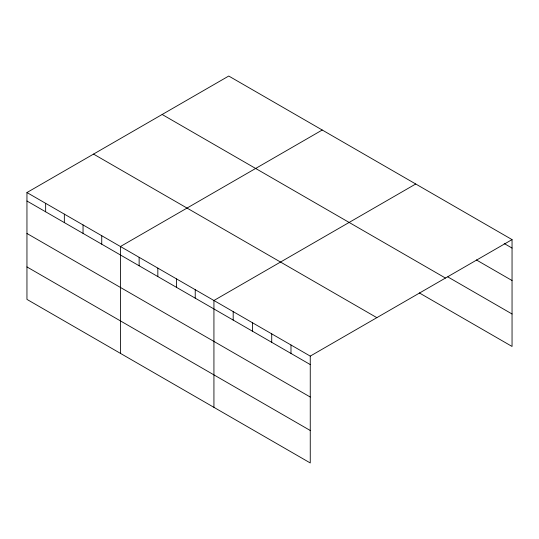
<?xml version="1.0" encoding="UTF-8"?>
<svg xmlns="http://www.w3.org/2000/svg" width="539" height="539" viewBox="0 0 539 539"><rect width="100%" height="100%" fill="white"/><g stroke="black" fill="none" stroke-linecap="round" stroke-linejoin="round"><path stroke-width="0.81" d="M26.95 192.544L310.255 356.111L310.255 462.961L26.95 299.394L26.95 192.544L228.745 76.039L512.05 239.606L512.05 346.456L419.295 292.899M322.234 130.014L120.44 246.518L120.44 353.375M415.724 183.994L213.929 300.499L213.929 407.349M310.255 356.111L512.05 239.606M504.201 243.527L512.05 248.061M476.375 259.933L512.05 280.529M447.835 276.911L512.05 313.988M162.151 114.484L445.457 278.05M93.543 154.1L376.849 317.66M26.95 201.007L310.255 364.566M26.95 233.475L310.255 397.034M26.95 266.926L310.255 430.493M290.986 344.987L290.986 353.443M271.723 333.863L271.723 342.326M252.461 322.74L252.461 331.202M233.192 311.623L233.192 320.078M195.233 289.706L195.233 298.161M176.536 278.906L176.536 287.368M157.839 268.112L157.839 276.568M139.136 257.319L139.136 265.774M101.743 235.725L101.743 244.187M83.046 224.931L83.046 233.387M64.343 214.138L64.343 222.594M45.647 203.338L45.647 211.8"/></g></svg>
